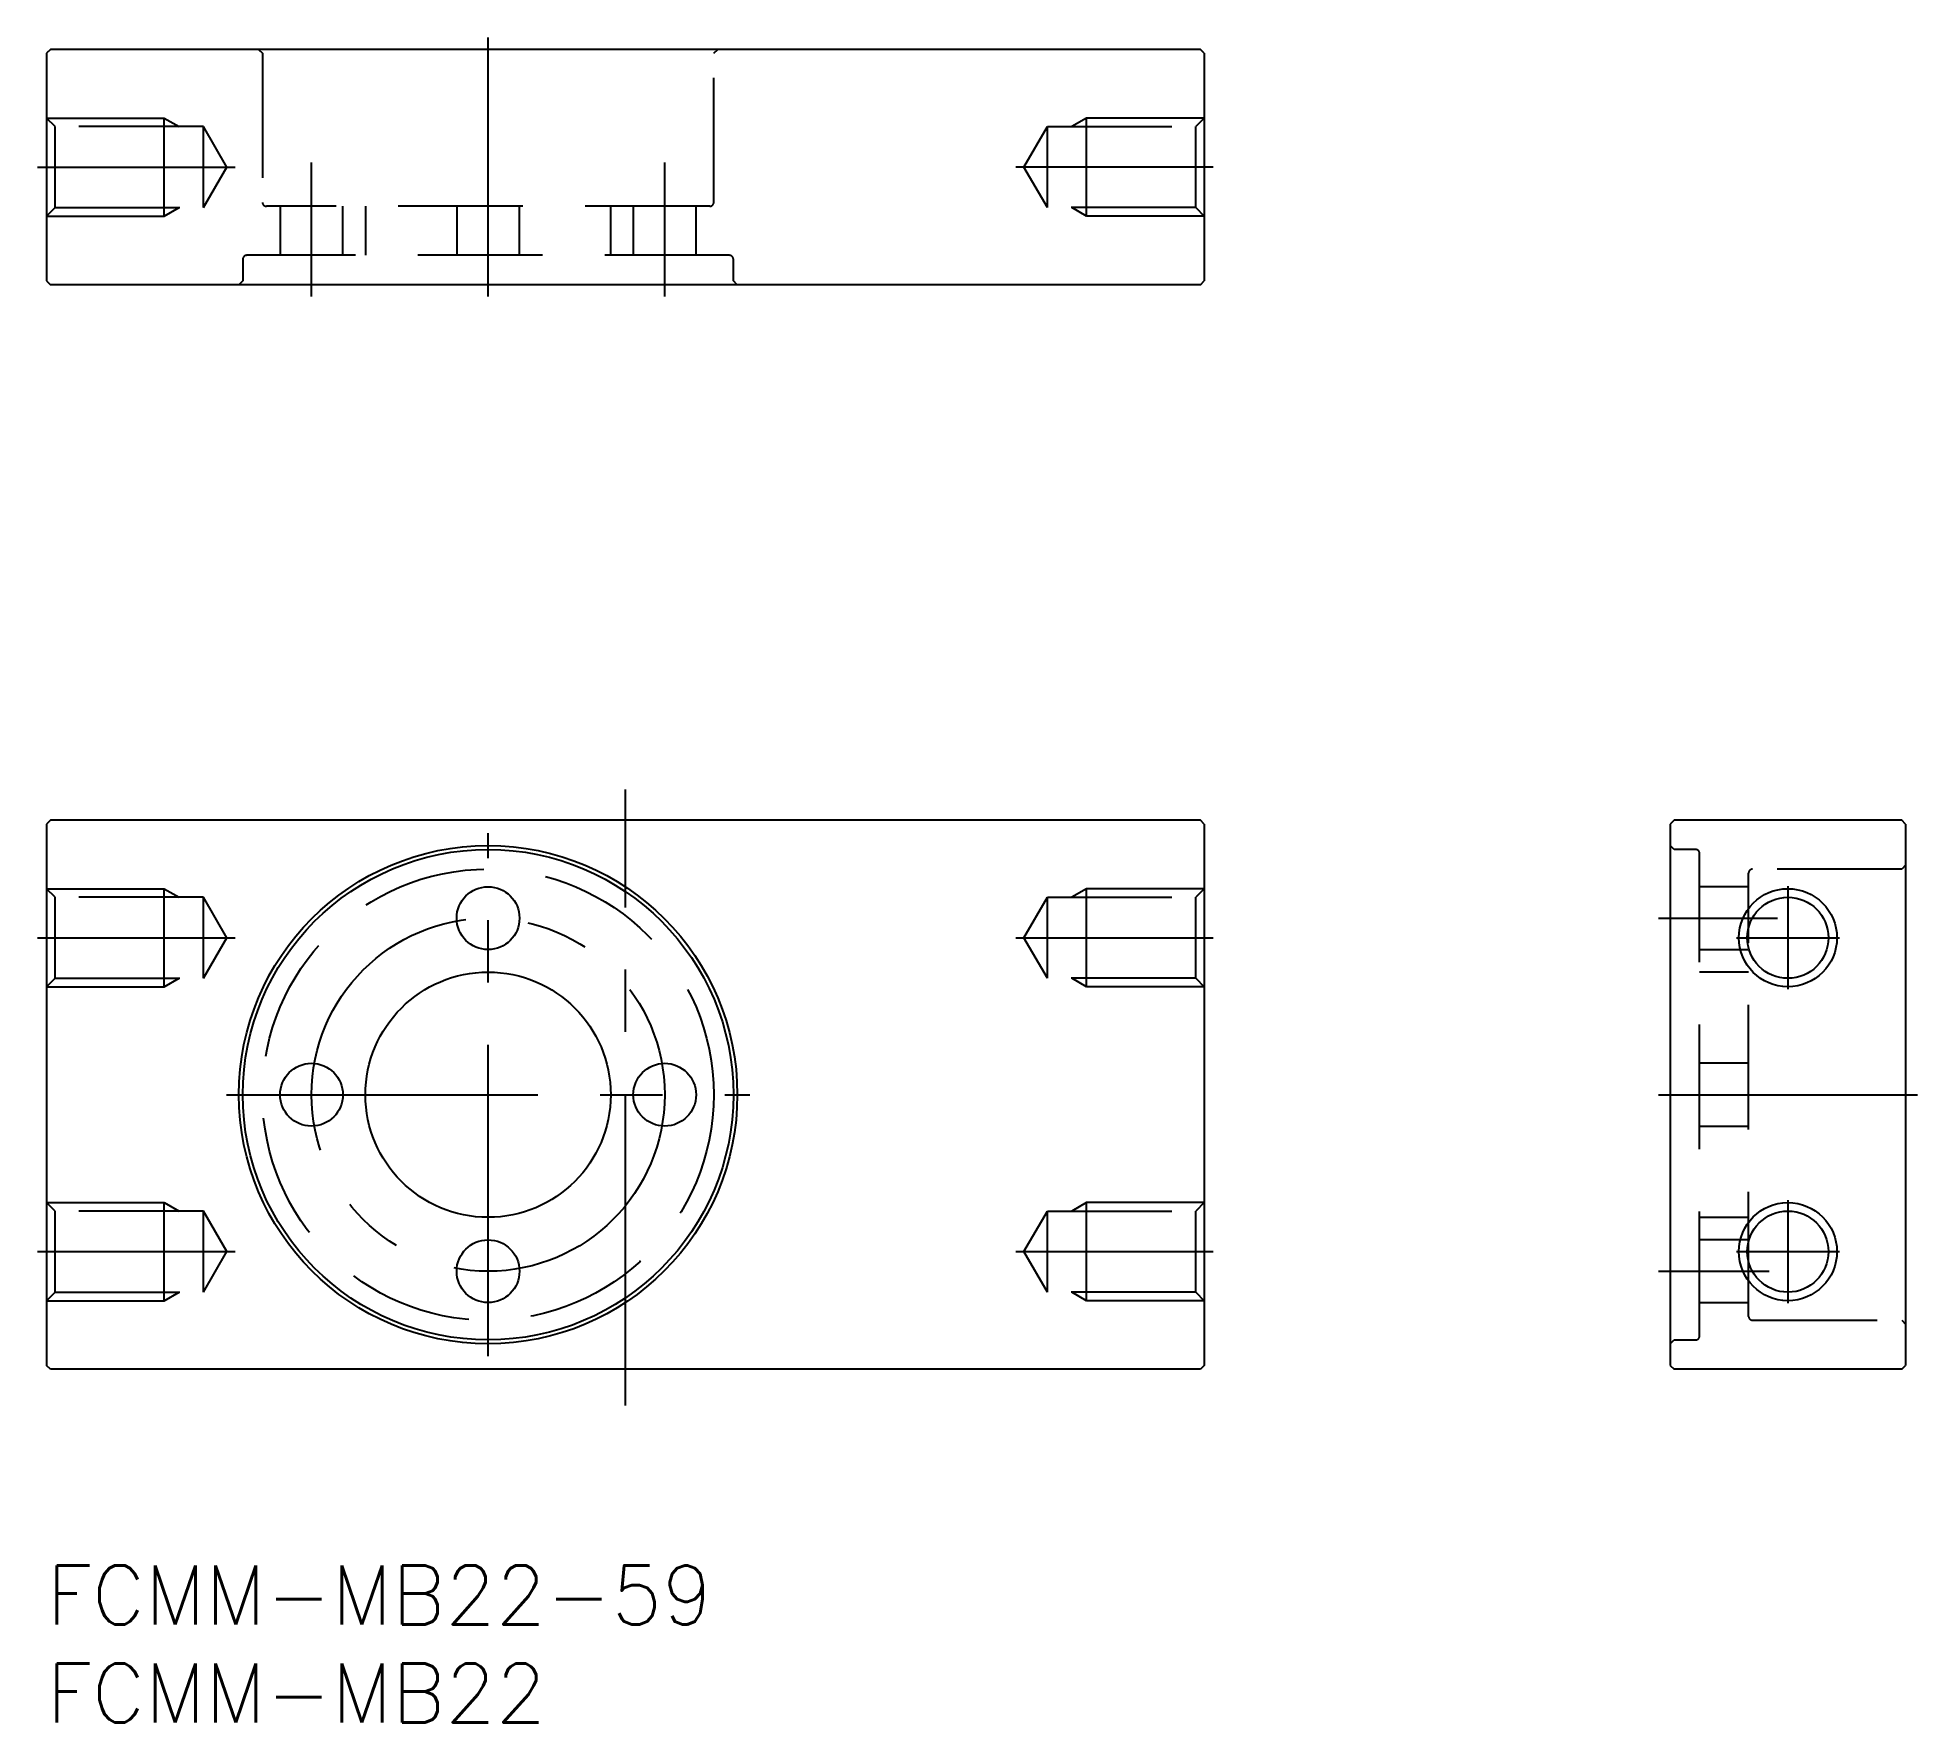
# Model space of a CAD drawing. Extents: x -0.5 to 95.3, y -8 to 77.9.
import ezdxf

# ---------------------------------------------------------------- set-up
doc = ezdxf.new("R2010")
doc.units = 0
doc.header["$LTSCALE"] = 0.5
doc.linetypes.add('CENTER', pattern=[50.8, 31.75, -6.35, 6.35, -6.35])
doc.linetypes.add('DASHED', pattern=[19.05, 12.7, -6.35])
for name, color, linetype in [('MSM_CENTER', 1, 'CENTER'), ('MSM_CONTINUOUS', 7, 'CONTINUOUS'), ('MSM_DASHED', 4, 'DASHED'), ('MSM_NARROW', 5, 'CONTINUOUS'), ('MSM_PART_NUMBER', 7, 'CONTINUOUS')]:
    doc.layers.add(name, color=color, linetype=linetype)
doc.styles.get("Standard").update_dxf_attribs({"font": 'txt.shx', "height": 3, "bigfont": 'bigfont.shx'})

msp = doc.modelspace()

# ---------------------------------------------------------------- linework, layer by layer
at = {"layer": 'MSM_CENTER'}
for p, q in [((22.5, 64.691), (22.5, 77.891)), ((-0.458, 71.291), (9.612, 71.291)), ((13.5, 64.691), (13.5, 71.52)), ((31.5, 64.691), (31.5, 71.52)), ((59.458, 71.291), (49.388, 71.291)), ((29.5, 8.151), (29.5, 39.566)), ((22.5, 10.665), (22.5, 37.335)), ((88.739, 34.625), (88.739, 29.375)), ((82.139, 33), (88.216, 33)), ((-0.458, 32), (9.612, 32)), ((49.388, 32), (59.458, 32)), ((86.114, 32), (91.364, 32)), ((9.165, 24), (35.835, 24)), ((82.139, 24), (95.339, 24)), ((88.739, 18.625), (88.739, 13.375)), ((-0.458, 16), (9.612, 16)), ((49.388, 16), (59.458, 16)), ((86.114, 16), (91.364, 16)), ((82.139, 15), (87.791, 15))]:
    msp.add_line(p, q, dxfattribs=at)
msp.add_circle((22.5, 24), 9, dxfattribs=at)
at = {"layer": 'MSM_CONTINUOUS'}
for p, q in [((0.2, 77.291), (0, 77.091)), ((0, 77.091), (0, 65.491)), ((58.8, 77.291), (0.2, 77.291)), ((59, 77.091), (58.8, 77.291)), ((59, 77.091), (59, 65.491)), ((0, 65.491), (0.2, 65.291)), ((58.8, 65.291), (0.2, 65.291)), ((58.8, 65.291), (59, 65.491)), ((0.2, 38), (0, 37.8)), ((0, 37.8), (0, 10.2)), ((58.8, 38), (0.2, 38)), ((59, 37.8), (58.8, 38)), ((59, 37.8), (59, 10.2)), ((82.939, 38), (82.739, 37.8)), ((82.739, 37.8), (82.739, 10.2)), ((94.539, 38), (82.939, 38)), ((94.739, 37.8), (94.539, 38)), ((94.739, 37.8), (94.739, 10.2)), ((0.2, 10), (0, 10.2)), ((58.8, 10), (0.2, 10)), ((59, 10.2), (58.8, 10)), ((82.739, 10.2), (82.939, 10)), ((94.539, 10), (82.939, 10)), ((94.539, 10), (94.739, 10.2))]:
    msp.add_line(p, q, dxfattribs=at)
for centre, radius in [((22.5, 24), 12.7), ((22.5, 24), 12.5), ((22.5, 33), 1.6), ((88.739, 32), 2.067), ((22.5, 24), 6.25), ((13.5, 24), 1.6), ((31.5, 24), 1.6), ((88.739, 16), 2.067), ((22.5, 15), 1.6)]:
    msp.add_circle(centre, radius, dxfattribs=at)
at = {"layer": 'MSM_DASHED'}
for p, q in [((10.8, 77.291), (11, 77.091)), ((11, 77.091), (11, 69.491)), ((34, 77.091), (34.2, 77.291)), ((34, 69.491), (34, 77.091)), ((0.433, 73.358), (0, 73.791)), ((0, 73.791), (6, 73.791)), ((6, 68.791), (6, 73.791)), ((6, 73.791), (6.75, 73.358)), ((53, 73.791), (52.25, 73.358)), ((53, 68.791), (53, 73.791)), ((59, 73.791), (53, 73.791)), ((59, 73.791), (58.567, 73.358)), ((8, 73.358), (0.433, 73.358)), ((0.433, 69.224), (0.433, 73.358)), ((9.193, 71.291), (8, 73.358)), ((8, 69.224), (8, 73.358)), ((49.807, 71.291), (51, 73.358)), ((51, 69.224), (51, 73.358)), ((51, 73.358), (58.567, 73.358)), ((58.567, 69.224), (58.567, 73.358)), ((8, 69.224), (9.193, 71.291)), ((51, 69.224), (49.807, 71.291)), ((0, 68.791), (0.433, 69.224)), ((0.433, 69.224), (8, 69.224)), ((6, 68.791), (6.75, 69.224)), ((33.8, 69.291), (11.2, 69.291)), ((11.9, 69.291), (11.9, 66.791)), ((15.1, 66.791), (15.1, 69.291)), ((16.25, 69.291), (16.25, 66.791)), ((20.9, 69.291), (20.9, 66.791)), ((24.1, 66.791), (24.1, 69.291)), ((28.75, 66.791), (28.75, 69.291)), ((29.9, 69.291), (29.9, 66.791)), ((33.1, 66.791), (33.1, 69.291)), ((58.567, 69.224), (51, 69.224)), ((53, 68.791), (52.25, 69.224)), ((58.567, 69.224), (59, 68.791)), ((0, 68.791), (6, 68.791)), ((59, 68.791), (53, 68.791)), ((10, 66.591), (10, 65.491)), ((34.8, 66.791), (10.2, 66.791)), ((35, 65.491), (35, 66.591)), ((10, 65.491), (9.8, 65.291)), ((35.2, 65.291), (35, 65.491)), ((82.939, 36.5), (82.739, 36.7)), ((84.039, 36.5), (82.939, 36.5)), ((84.239, 11.7), (84.239, 36.3)), ((94.539, 35.5), (86.939, 35.5)), ((94.739, 35.7), (94.539, 35.5)), ((0.433, 34.067), (0, 34.5)), ((0, 34.5), (6, 34.5)), ((6, 29.5), (6, 34.5)), ((6, 34.5), (6.75, 34.067)), ((53, 34.5), (52.25, 34.067)), ((53, 29.5), (53, 34.5)), ((59, 34.5), (53, 34.5)), ((59, 34.5), (58.567, 34.067)), ((86.739, 34.6), (84.239, 34.6)), ((86.739, 12.7), (86.739, 35.3)), ((0.433, 29.933), (0.433, 34.067)), ((8, 34.067), (0.433, 34.067)), ((9.193, 32), (8, 34.067)), ((8, 29.933), (8, 34.067)), ((49.807, 32), (51, 34.067)), ((51, 29.933), (51, 34.067)), ((51, 34.067), (58.567, 34.067)), ((58.567, 29.933), (58.567, 34.067)), ((8, 29.933), (9.193, 32)), ((51, 29.933), (49.807, 32)), ((84.239, 31.4), (86.739, 31.4)), ((0, 29.5), (0.433, 29.933)), ((0.433, 29.933), (8, 29.933)), ((6, 29.5), (6.75, 29.933)), ((58.567, 29.933), (51, 29.933)), ((53, 29.5), (52.25, 29.933)), ((58.567, 29.933), (59, 29.5)), ((86.739, 30.25), (84.239, 30.25)), ((0, 29.5), (6, 29.5)), ((59, 29.5), (53, 29.5)), ((86.739, 25.6), (84.239, 25.6)), ((84.239, 22.4), (86.739, 22.4)), ((0.433, 18.067), (0, 18.5)), ((0, 18.5), (6, 18.5)), ((6, 13.5), (6, 18.5)), ((6, 18.5), (6.75, 18.067)), ((53, 18.5), (52.25, 18.067)), ((53, 13.5), (53, 18.5)), ((59, 18.5), (53, 18.5)), ((59, 18.5), (58.567, 18.067)), ((0.433, 13.933), (0.433, 18.067)), ((8, 18.067), (0.433, 18.067)), ((9.193, 16), (8, 18.067)), ((8, 13.933), (8, 18.067)), ((49.807, 16), (51, 18.067)), ((51, 13.933), (51, 18.067)), ((51, 18.067), (58.567, 18.067)), ((58.567, 13.933), (58.567, 18.067)), ((84.239, 17.75), (86.739, 17.75)), ((86.739, 16.6), (84.239, 16.6)), ((8, 13.933), (9.193, 16)), ((51, 13.933), (49.807, 16)), ((0, 13.5), (0.433, 13.933)), ((0, 13.5), (6, 13.5)), ((0.433, 13.933), (8, 13.933)), ((6, 13.5), (6.75, 13.933)), ((58.567, 13.933), (51, 13.933)), ((53, 13.5), (52.25, 13.933)), ((59, 13.5), (53, 13.5)), ((58.567, 13.933), (59, 13.5)), ((84.239, 13.4), (86.739, 13.4)), ((86.939, 12.5), (94.539, 12.5)), ((94.539, 12.5), (94.739, 12.3)), ((82.739, 11.3), (82.939, 11.5)), ((82.939, 11.5), (84.039, 11.5))]:
    msp.add_line(p, q, dxfattribs=at)
msp.add_circle((22.5, 24), 11.5, dxfattribs=at)
for centre, start, end in [((11.2, 69.491), 180, 270), ((33.8, 69.491), 270, 0), ((10.2, 66.591), 90, 180), ((34.8, 66.591), 0, 90), ((84.039, 36.3), 0, 90), ((86.939, 35.3), 90, 180), ((86.939, 12.7), 180, 270), ((84.039, 11.7), 270, 0)]:
    msp.add_arc(centre, 0.2, start, end, dxfattribs=at)
at = {"layer": 'MSM_NARROW'}
for centre in [(88.739, 32), (88.739, 16)]:
    msp.add_circle(centre, 2.5, dxfattribs=at)

# ---------------------------------------------------------------- texts
at = {"layer": 'MSM_PART_NUMBER'}
for s, p in [('FCMM-MB22-59', (0, -3)), ('FCMM-MB22', (0, -8))]:
    msp.add_text(s, height=3, dxfattribs=at).set_placement(p)

doc.saveas('drawing.dxf')
